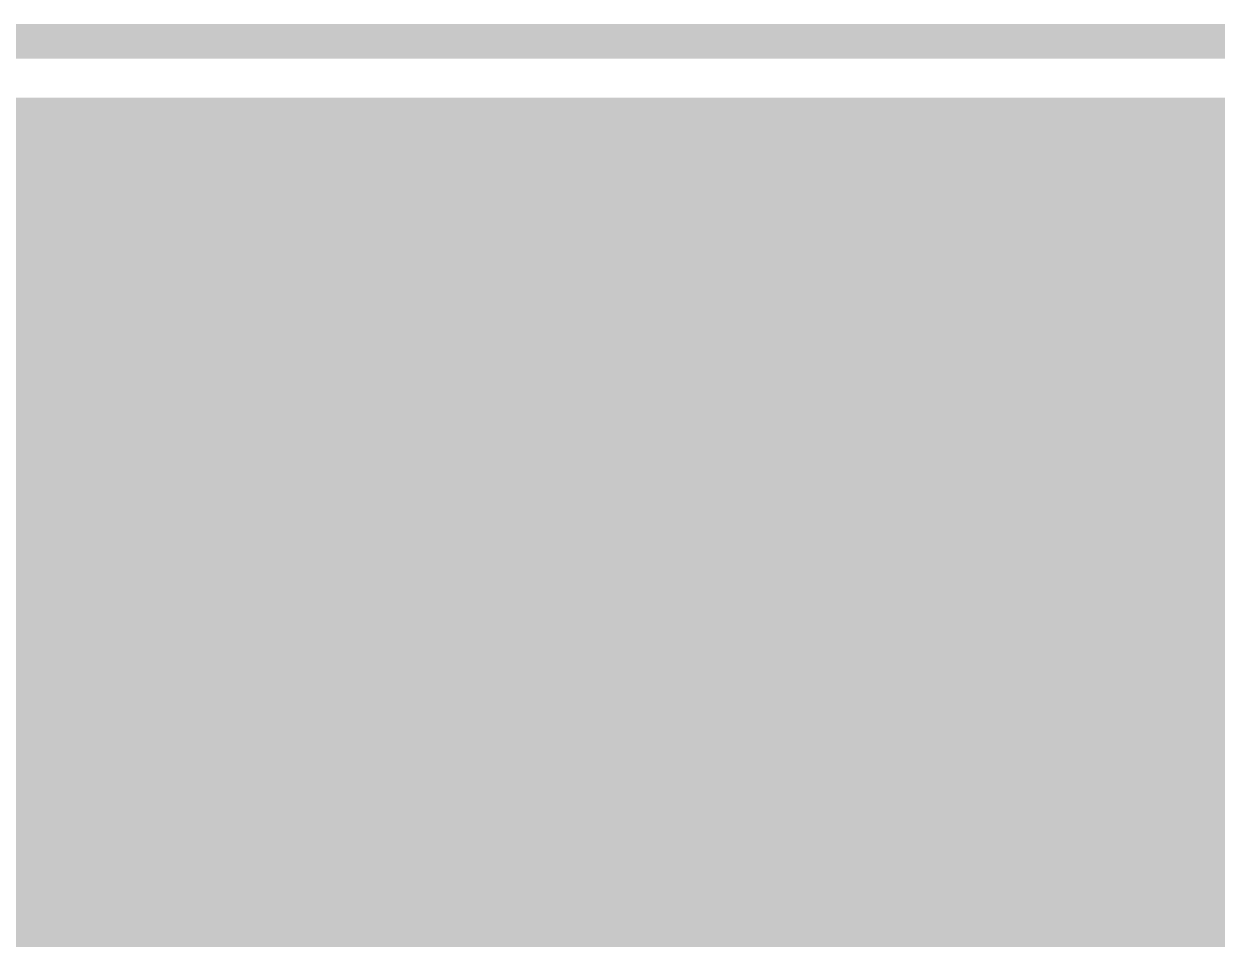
# Model space of a CAD drawing. Extents: x -3 to 92, y -53 to 125.
# Drawn here: x 31.36 to 40.06, y 118.45 to 125.13 of the extents above; entities that cross this region are included whole.
import ezdxf

# ---------------------------------------------------------------- set-up
doc = ezdxf.new("R2010")
doc.units = 0
doc.header["$MEASUREMENT"] = 0
doc.layers.get('0').update_dxf_attribs({"linetype": 'CONTINUOUS'})
for name, color, linetype in [('23-325-0_AST', 7, 'CONTINUOUS'), ('23-325-0_BOT', 7, 'CONTINUOUS'), ('23-325-0_DRD', 2, 'CONTINUOUS'), ('23-325-0_IN1', 4, 'CONTINUOUS'), ('23-325-0_IN2', 3, 'CONTINUOUS'), ('23-325-0_SMT', 10, 'CONTINUOUS'), ('23-325-0_SPT', 14, 'CONTINUOUS'), ('23-325-0_SST', 9, 'CONTINUOUS'), ('23-325-0_TOP', 12, 'CONTINUOUS')]:
    doc.layers.add(name, color=color, linetype=linetype)

# ---------------------------------------------------------------- blocks, each defined once
blk = doc.blocks.new('RECTANGLE_25')
blk.add_solid([(0.82423, 0.65024), (0.82423, -0.65024), (-0.82423, 0.65024), (-0.82423, -0.65024)])
blk = doc.blocks.new('RECTANGLE_26')
blk.add_solid([(0.14986, 0.50038), (0.14986, -0.50038), (-0.14986, 0.50038), (-0.14986, -0.50038)])
blk = doc.blocks.new('RECTANGLE_42')
blk.add_solid([(0.9017, 0.508), (0.9017, -0.508), (-0.9017, 0.508), (-0.9017, -0.508)])

msp = doc.modelspace()

# ---------------------------------------------------------------- linework, layer by layer
at = {"layer": '23-325-0_AST'}
for points, const_width in [([(87.00008, -5.00126), (87.00008, 124.99848), (-2.99974, 124.99848), (-2.99974, -5.00126), (87.00008, -5.00126)], 0.254), ([(37.973, 123.952), (37.973, 118.618), (40.767, 118.618), (40.767, 123.952), (37.973, 123.952)], 0.1524), ([(21.82876, 123.00458), (21.22932, 123.00458), (21.22932, 123.80468), (36.42868, 123.80468), (36.42868, 123.00458)], 0.1524), ([(33.93948, 123.6853), (33.20034, 123.6853), (33.56864, 123.12396)], 0.1524), ([(33.30194, 123.6853), (33.30194, 123.53036)], 0.1524), ([(33.4391, 123.6853), (33.4391, 123.32208)], 0.1524), ([(33.93948, 123.6853), (33.56864, 123.12396)], 0.1524), ([(33.57626, 123.6853), (33.57626, 123.13158)], 0.1524), ([(33.71342, 123.6853), (33.71342, 123.33986)], 0.1524), ([(33.85058, 123.6853), (33.85058, 123.54814)], 0.1524), ([(33.90646, 123.63704), (33.23082, 123.63704)], 0.1524), ([(33.81756, 123.49988), (33.32226, 123.49988)], 0.1524), ([(33.72612, 123.36272), (33.41116, 123.36272)], 0.1524), ([(33.63468, 123.22556), (33.5026, 123.22556)], 0.1524), ([(21.82876, 123.00458), (35.82924, 123.00458), (36.42868, 123.00458), (35.82924, 123.00458), (35.82924, 121.6533), (35.37204, 121.6533), (35.02914, 121.6533), (34.40938, 121.6533), (34.02838, 121.6533), (35.82924, 121.6533), (35.82924, 121.35358), (35.82924, 120.45442), (35.82924, 120.0531), (35.82924, 119.253), (36.37788, 119.253), (36.37788, 120.0531), (35.82924, 120.0531)], 0.1524), ([(22.62886, 123.00458), (22.62886, 122.85472), (22.22754, 122.85472), (22.23516, 122.70486), (22.28342, 121.6533), (23.24862, 121.6533), (34.02838, 121.6533)], 0.1524), ([(31.45282, 123.00458), (31.45282, 121.6533)], 0.1524), ([(31.70428, 121.6533), (31.70428, 123.00458)], 0.1524), ([(31.9532, 123.00458), (31.9532, 121.6533)], 0.1524), ([(32.20466, 121.6533), (32.20466, 123.00458)], 0.1524), ([(32.45358, 123.00458), (32.45358, 121.6533)], 0.1524), ([(32.70504, 121.6533), (32.70504, 123.00458)], 0.1524), ([(32.95396, 123.00458), (32.95396, 121.6533)], 0.1524), ([(33.20288, 121.6533), (33.20288, 123.00458)], 0.1524), ([(33.45434, 123.00458), (33.45434, 121.6533)], 0.1524), ([(33.70326, 121.6533), (33.70326, 123.00458)], 0.1524), ([(35.37204, 121.6533), (35.42284, 122.70486), (35.42792, 122.85472), (35.02914, 122.85472), (35.02914, 123.00458), (34.15284, 123.00458)], 0.1524), ([(39.86784, 122.76836), (39.69766, 122.64898), (39.52748, 122.59056), (39.18966, 122.59056), (39.01948, 122.64898), (38.85184, 122.76836), (38.85184, 122.8852), (39.01948, 123.00458), (39.18966, 123.063), (39.52748, 123.063), (39.69766, 123.00458), (39.86784, 122.8852), (39.86784, 122.76836)], 0.1524), ([(33.97758, 121.86158), (33.97758, 122.75312), (35.2298, 122.75312), (35.2298, 122.70486), (35.42284, 122.70486)], 0.1524), ([(39.86784, 121.93016), (39.69766, 121.81078), (39.52748, 121.75236), (39.18966, 121.75236), (39.01948, 121.81078), (38.85184, 121.93016), (38.85184, 122.047), (39.01948, 122.16638), (39.18966, 122.2248), (39.52748, 122.2248), (39.69766, 122.16638), (39.86784, 122.047), (39.86784, 121.93016)], 0.1524), ([(33.97758, 121.7549), (34.32302, 121.7549), (34.27984, 121.80316), (34.02838, 121.80316), (33.97758, 121.86158), (33.97758, 121.6533)], 0.1524), ([(34.32302, 121.7549), (34.40938, 121.6533)], 0.1524), ([(35.82924, 121.35358), (36.37788, 121.35358), (36.37788, 121.10466), (35.88004, 121.10466), (35.88004, 120.70334), (36.37788, 120.70334), (36.37788, 120.45442), (35.82924, 120.45442)], 0.1524), ([(39.86784, 121.3866), (39.86784, 121.15038)], 0.1524), ([(39.86784, 121.26976), (38.85184, 121.26976), (39.01948, 121.15038)], 0.1524), ([(34.29762, 120.35282), (34.47796, 120.35282), (34.47796, 120.45442), (34.47796, 121.05386), (34.47796, 121.15292), (34.29762, 121.15292), (34.29762, 121.05386), (34.29762, 120.45442), (34.29762, 120.35282)], 0.1524), ([(34.29762, 120.45442), (34.45764, 120.45442), (34.45764, 121.05386), (34.47796, 121.05386), (34.45764, 121.05386), (34.29762, 121.05386)], 0.1524), ([(39.35984, 120.1928), (39.35984, 120.5484), (39.18966, 120.66778), (39.01948, 120.66778), (38.85184, 120.5484), (38.85184, 120.1928), (39.86784, 120.1928)], 0.1524), ([(39.35984, 120.48998), (39.86784, 120.66778)], 0.1524), ([(34.45764, 120.45442), (34.47796, 120.45442)], 0.1524), ([(35.82924, 119.253), (34.19856, 119.253), (34.19856, 119.3546), (34.19856, 119.65432), (23.45944, 119.65432)], 0.1524), ([(31.45282, 119.65432), (31.45282, 119.55272), (31.45282, 119.3546), (31.2039, 119.3546), (31.2039, 119.55272)], 0.1524), ([(31.47822, 119.65432), (31.47822, 119.55272), (31.47822, 119.3038), (31.47822, 119.15394), (31.47822, 119.10314), (31.47822, 118.80342), (31.67888, 118.80342), (31.67888, 119.10314), (31.67888, 119.15394), (31.47822, 119.15394)], 0.1524), ([(31.67888, 119.65432), (31.67888, 119.55272), (31.67888, 119.3038), (31.67888, 119.15394)], 0.1524), ([(31.9532, 119.65432), (31.9532, 119.55272), (31.9532, 119.3546), (31.70428, 119.3546), (31.70428, 119.55272), (31.70428, 119.65432)], 0.1524), ([(32.17926, 119.10314), (32.17926, 118.80342), (31.9786, 118.80342), (31.9786, 119.10314), (32.17926, 119.10314), (32.17926, 119.15394), (32.17926, 119.3038), (32.17926, 119.55272), (32.20466, 119.55272), (32.20466, 119.65432)], 0.1524), ([(31.9786, 119.65432), (31.9786, 119.55272), (31.9786, 119.3038), (31.9786, 119.15394), (31.9786, 119.10314)], 0.1524), ([(32.17926, 119.55272), (32.17926, 119.65432)], 0.1524), ([(32.45358, 119.65432), (32.45358, 119.55272), (32.47898, 119.55272), (32.47898, 119.3038), (32.47898, 119.15394), (32.47898, 119.10314), (32.67964, 119.10314), (32.67964, 118.80342), (32.47898, 118.80342), (32.47898, 119.10314)], 0.1524), ([(32.47898, 119.55272), (32.47898, 119.65432)], 0.1524), ([(32.47898, 119.3038), (32.67964, 119.3038), (32.67964, 119.55272), (32.67964, 119.65432)], 0.1524), ([(32.70504, 119.65432), (32.70504, 119.55272), (32.70504, 119.3546), (32.95396, 119.3546), (32.95396, 119.55272), (32.95396, 119.65432)], 0.1524), ([(33.18002, 119.15394), (32.97936, 119.15394), (32.97936, 119.10314), (33.18002, 119.10314), (33.18002, 119.15394), (33.18002, 119.3038), (33.18002, 119.55272), (33.20288, 119.55272), (33.20288, 119.65432)], 0.1524), ([(33.18002, 119.3038), (32.97936, 119.3038), (32.97936, 119.55272), (32.97936, 119.65432)], 0.1524), ([(33.18002, 119.55272), (33.18002, 119.65432)], 0.1524), ([(33.45434, 119.65432), (33.45434, 119.55272)], 0.1524), ([(33.47974, 119.65432), (33.47974, 119.55272), (33.47974, 119.3038), (33.67786, 119.3038), (33.67786, 119.55272), (33.67786, 119.65432)], 0.1524), ([(33.67786, 119.55272), (33.70326, 119.55272), (33.70326, 119.3546), (34.02838, 119.3546), (34.02838, 119.65432)], 0.1524), ([(33.70326, 119.55272), (33.70326, 119.65432)], 0.1524), ([(31.47822, 119.55272), (31.45282, 119.55272)], 0.1524), ([(31.70428, 119.55272), (31.67888, 119.55272)], 0.1524), ([(31.9786, 119.55272), (31.9532, 119.55272)], 0.1524), ([(32.45358, 119.55272), (32.45358, 119.3546), (32.20466, 119.3546), (32.20466, 119.55272)], 0.1524), ([(32.70504, 119.55272), (32.67964, 119.55272)], 0.1524), ([(32.97936, 119.55272), (32.95396, 119.55272)], 0.1524), ([(33.47974, 119.55272), (33.45434, 119.55272), (33.45434, 119.3546), (33.20288, 119.3546), (33.20288, 119.55272)], 0.1524), ([(31.47822, 119.3927), (31.47822, 119.37492)], 0.1524), ([(31.67888, 119.37492), (31.67888, 119.3927)], 0.1524), ([(31.9786, 119.3927), (31.9786, 119.37492)], 0.1524), ([(32.17926, 119.3927), (32.17926, 119.37492)], 0.1524), ([(32.47898, 119.3927), (32.47898, 119.37492)], 0.1524), ([(32.97936, 119.3927), (32.97936, 119.37492)], 0.1524), ([(33.18002, 119.37492), (33.18002, 119.3927)], 0.1524), ([(33.47974, 119.3927), (33.47974, 119.37492)], 0.1524), ([(34.02838, 119.3546), (34.19856, 119.3546)], 0.1524), ([(31.67888, 119.3038), (31.47822, 119.3038)], 0.1524), ([(32.17926, 119.3038), (31.9786, 119.3038)], 0.1524), ([(32.67964, 119.10314), (32.67964, 119.15394), (32.67964, 119.3038)], 0.1524), ([(32.97936, 119.15394), (32.97936, 119.3038)], 0.1524), ([(33.47974, 119.10314), (33.47974, 118.80342), (33.67786, 118.80342), (33.67786, 119.10314), (33.47974, 119.10314), (33.47974, 119.15394), (33.47974, 119.3038)], 0.1524), ([(33.67786, 119.3038), (33.67786, 119.15394), (33.67786, 119.10314)], 0.1524), ([(31.9786, 119.15394), (32.17926, 119.15394)], 0.1524), ([(32.47898, 119.15394), (32.67964, 119.15394)], 0.1524), ([(33.67786, 119.15394), (33.47974, 119.15394)], 0.1524), ([(31.47822, 119.10314), (31.67888, 119.10314)], 0.1524), ([(33.18002, 119.10314), (33.18002, 118.80342), (32.97936, 118.80342), (32.97936, 119.10314)], 0.1524), ([(39.116, 118.491), (39.116, 118.01602), (38.43782, 118.25478), (38.43782, 118.37162), (39.45382, 118.37162)], 0.1524)]:
    msp.add_lwpolyline(points, dxfattribs=dict(at, const_width=const_width))
at = {"layer": '23-325-0_BOT', "const_width": 0.254}
for points in [[(81.7372, 124.46), (2.26314, 124.46)], [(31.4452, 124.46), (31.4452, 106.29138)], [(31.6738, 124.46), (31.6738, 106.26852)], [(31.9024, 124.46), (31.9024, 106.14406)], [(32.131, 124.46), (32.131, 63.6524)], [(32.3596, 124.46), (32.3596, 107.03306)], [(32.5882, 124.46), (32.5882, 107.15752)], [(32.8168, 124.46), (32.8168, 107.18038)], [(33.0454, 124.46), (33.0454, 107.11688)], [(33.274, 124.46), (33.274, 106.92384)], [(33.5026, 124.46), (33.5026, 104.5718)], [(33.7312, 124.46), (33.7312, 62.31636)], [(33.9598, 124.46), (33.9598, 62.54496)], [(34.1884, 124.46), (34.1884, 62.77356)], [(34.417, 124.46), (34.417, 63.00216)], [(34.6456, 124.46), (34.6456, 63.23076)], [(34.8742, 124.46), (34.8742, 63.41364)], [(35.1028, 124.46), (35.1028, 63.4492)], [(35.3314, 124.46), (35.3314, 63.4492)], [(35.56, 124.46), (35.56, 63.4492)], [(35.7886, 124.46), (35.7886, 63.4492)], [(36.0172, 124.46), (36.0172, 63.4492)], [(36.2458, 124.46), (36.2458, 111.48822)], [(36.4744, 124.46), (36.4744, 111.7727)], [(36.703, 124.46), (36.703, 111.86922)], [(36.9316, 124.46), (36.9316, 111.8743)], [(37.1602, 124.46), (37.1602, 111.78794)], [(37.3888, 124.46), (37.3888, 111.54156)], [(37.6174, 124.46), (37.6174, 66.88074)], [(37.846, 124.46), (37.846, 66.92392)], [(38.0746, 124.46), (38.0746, 66.88074)], [(38.3032, 124.46), (38.3032, 66.7258)], [(38.5318, 124.46), (38.5318, 73.8378)], [(38.7604, 124.46), (38.7604, 73.99274)], [(38.989, 124.46), (38.989, 74.05116)], [(39.2176, 124.46), (39.2176, 113.23828)], [(39.4462, 124.46), (39.4462, 113.45418)], [(39.6748, 124.46), (39.6748, 113.52784)], [(39.9034, 124.46), (39.9034, 113.5126)], [(40.132, 124.46), (40.132, 113.40338)], [(81.5467, 124.3584), (2.4511, 124.3584)], [(81.1784, 124.1298), (2.8194, 124.1298)], [(80.86852, 123.9012), (3.12928, 123.9012)], [(80.60436, 123.6726), (3.39344, 123.6726)], [(52.09286, 123.444), (3.62712, 123.444)], [(51.85156, 123.2154), (3.83032, 123.2154)], [(51.7144, 122.9868), (4.01066, 122.9868)], [(51.64328, 122.7582), (4.17068, 122.7582)], [(43.01998, 122.5296), (27.20848, 122.5296)], [(42.67708, 122.301), (27.55138, 122.301)], [(42.56786, 122.0724), (27.6606, 122.0724)], [(42.55516, 121.8438), (30.26156, 121.8438)], [(42.62882, 121.6152), (30.50794, 121.6152)], [(42.84472, 121.3866), (30.5943, 121.3866)], [(61.7855, 121.158), (30.58922, 121.158)], [(61.7855, 120.9294), (30.4927, 120.9294)], [(79.04734, 120.7008), (30.20822, 120.7008)], [(79.0194, 120.4722), (28.56738, 120.4722)], [(79.00416, 120.2436), (28.50388, 120.2436)], [(78.99654, 120.015), (28.31084, 120.015)], [(79.00162, 119.7864), (25.3492, 119.7864)], [(79.01686, 119.5578), (25.3492, 119.5578)], [(79.04226, 119.3292), (25.3492, 119.3292)], [(79.08036, 119.1006), (25.3492, 119.1006)], [(79.12608, 118.872), (25.3492, 118.872)], [(63.25362, 118.6434), (25.3492, 118.6434)], [(63.06312, 118.4148), (25.3492, 118.4148)]]:
    msp.add_lwpolyline(points, dxfattribs=at)
at = {"layer": '23-325-0_DRD', "const_width": 0.254}
msp.add_lwpolyline([(87.00008, -5.00126), (87.00008, 124.99848), (-2.99974, 124.99848), (-2.99974, -5.00126), (87.00008, -5.00126)], dxfattribs=at)
at = {"layer": '23-325-0_IN1', "const_width": 0.254}
for points in [[(86.36, 124.46), (-2.413, 124.46)], [(31.4198, 124.46), (31.4198, 113.20018)], [(31.6484, 124.46), (31.6484, 112.98428)], [(31.877, 124.46), (31.877, 106.16438)], [(32.1056, 124.46), (32.1056, 105.82148)], [(32.3342, 124.46), (32.3342, 113.2332)], [(32.5628, 124.46), (32.5628, 113.3729)], [(32.7914, 124.46), (32.7914, 113.40592)], [(33.02, 124.46), (33.02, 113.35258)], [(33.2486, 124.46), (33.2486, 113.17986)], [(33.4772, 124.46), (33.4772, 109.62894)], [(33.7058, 124.46), (33.7058, 109.38256)], [(33.9344, 124.46), (33.9344, 47.9552)], [(34.163, 124.46), (34.163, 47.9552)], [(34.3916, 124.46), (34.3916, 112.98428)], [(34.6202, 124.46), (34.6202, 113.20018)], [(34.8488, 124.46), (34.8488, 113.27384)], [(35.0774, 124.46), (35.0774, 113.2586)], [(35.306, 124.46), (35.306, 113.14938)], [(35.5346, 124.46), (35.5346, 112.80648)], [(35.7632, 124.46), (35.7632, 62.90818)], [(35.9918, 124.46), (35.9918, 113.3348)], [(36.2204, 124.46), (36.2204, 113.48974)], [(36.449, 124.46), (36.449, 113.53292)], [(36.6776, 124.46), (36.6776, 113.48974)], [(36.9062, 124.46), (36.9062, 113.3348)], [(37.1348, 124.46), (37.1348, 111.80318)], [(37.3634, 124.46), (37.3634, 111.58728)], [(37.592, 124.46), (37.592, 66.87058)], [(37.8206, 124.46), (37.8206, 66.92392)], [(38.0492, 124.46), (38.0492, 66.8909)], [(38.2778, 124.46), (38.2778, 113.0808)], [(38.5064, 124.46), (38.5064, 113.23574)], [(38.735, 124.46), (38.735, 113.27892)], [(38.9636, 124.46), (38.9636, 113.23574)], [(39.1922, 124.46), (39.1922, 113.19256)], [(39.4208, 124.46), (39.4208, 113.43894)], [(39.6494, 124.46), (39.6494, 113.5253)], [(39.878, 124.46), (39.878, 113.52022)], [(40.1066, 124.46), (40.1066, 113.4237)], [(86.36, 124.3584), (-2.413, 124.3584)], [(86.36, 124.1298), (-2.413, 124.1298)], [(86.36, 123.9012), (-2.413, 123.9012)], [(86.36, 123.6726), (-2.413, 123.6726)], [(52.09286, 123.444), (-2.413, 123.444)], [(51.85156, 123.2154), (-2.413, 123.2154)], [(51.7144, 122.9868), (-2.413, 122.9868)], [(51.64328, 122.7582), (-2.413, 122.7582)], [(51.6255, 122.5296), (27.20848, 122.5296)], [(51.65598, 122.301), (27.55138, 122.301)], [(51.7398, 122.0724), (27.6606, 122.0724)], [(51.8922, 121.8438), (27.67584, 121.8438)], [(52.17414, 121.6152), (27.60218, 121.6152)], [(61.7855, 121.3866), (27.38628, 121.3866)], [(61.7855, 121.158), (1.54432, 121.158)], [(61.7855, 120.9294), (29.43606, 120.9294)], [(82.19948, 120.7008), (29.56052, 120.7008)], [(82.12836, 120.4722), (29.58338, 120.4722)], [(82.08518, 120.2436), (29.51988, 120.2436)], [(82.06994, 120.015), (29.32684, 120.015)], [(82.0801, 119.7864), (25.29586, 119.7864)], [(82.12074, 119.5578), (1.8796, 119.5578)], [(82.18932, 119.3292), (1.81102, 119.3292)], [(82.29092, 119.1006), (1.70688, 119.1006)], [(82.43316, 118.872), (1.56718, 118.872)], [(63.25362, 118.6434), (17.48028, 118.6434)], [(63.06312, 118.4148), (17.69618, 118.4148)]]:
    msp.add_lwpolyline(points, dxfattribs=at)
at = {"layer": '23-325-0_IN2', "const_width": 0.254}
msp.add_lwpolyline([(27.051, 121.92), (41.783, 121.92), (45.5676, 118.1354), (63.627, 118.1354)], dxfattribs=at)
at = {"layer": '23-325-0_SST'}
for points, const_width in [([(37.973, 123.952), (40.767, 123.952), (40.767, 118.618), (37.973, 118.618), (37.973, 123.952)], 0.1524), ([(21.82876, 123.00458), (21.22932, 123.00458), (21.22932, 123.80468), (36.42868, 123.80468), (36.42868, 123.00458)], 0.1524), ([(33.93948, 123.6853), (33.20034, 123.6853), (33.56864, 123.12396)], 0.1524), ([(33.30194, 123.6853), (33.30194, 123.53036)], 0.1524), ([(33.4391, 123.6853), (33.4391, 123.32208)], 0.1524), ([(33.93948, 123.6853), (33.56864, 123.12396)], 0.1524), ([(33.57626, 123.6853), (33.57626, 123.13158)], 0.1524), ([(33.71342, 123.6853), (33.71342, 123.33986)], 0.1524), ([(33.85058, 123.6853), (33.85058, 123.54814)], 0.1524), ([(33.90646, 123.63704), (33.23082, 123.63704)], 0.1524), ([(33.81756, 123.49988), (33.32226, 123.49988)], 0.1524), ([(33.72612, 123.36272), (33.41116, 123.36272)], 0.1524), ([(33.63468, 123.22556), (33.5026, 123.22556)], 0.1524), ([(21.82876, 123.00458), (35.82924, 123.00458), (36.42868, 123.00458), (35.82924, 123.00458), (35.82924, 121.6533), (35.37204, 121.6533), (35.02914, 121.6533), (34.40938, 121.6533), (34.02838, 121.6533), (35.82924, 121.6533), (35.82924, 121.35358), (35.82924, 120.45442), (35.82924, 120.0531), (35.82924, 119.253), (36.37788, 119.253), (36.37788, 120.0531), (35.82924, 120.0531)], 0.1524), ([(22.62886, 123.00458), (22.62886, 122.85472), (22.22754, 122.85472), (22.23516, 122.70486), (22.28342, 121.6533), (23.24862, 121.6533), (34.02838, 121.6533)], 0.1524), ([(31.45282, 123.00458), (31.45282, 121.6533)], 0.1524), ([(31.70428, 121.6533), (31.70428, 123.00458)], 0.1524), ([(31.9532, 123.00458), (31.9532, 121.6533)], 0.1524), ([(32.20466, 121.6533), (32.20466, 123.00458)], 0.1524), ([(32.45358, 123.00458), (32.45358, 121.6533)], 0.1524), ([(32.70504, 121.6533), (32.70504, 123.00458)], 0.1524), ([(32.95396, 123.00458), (32.95396, 121.6533)], 0.1524), ([(33.20288, 121.6533), (33.20288, 123.00458)], 0.1524), ([(33.45434, 123.00458), (33.45434, 121.6533)], 0.1524), ([(33.70326, 121.6533), (33.70326, 123.00458)], 0.1524), ([(35.37204, 121.6533), (35.42284, 122.70486), (35.42792, 122.85472), (35.02914, 122.85472), (35.02914, 123.00458), (34.15284, 123.00458)], 0.1524), ([(33.97758, 121.86158), (33.97758, 122.75312), (35.2298, 122.75312), (35.2298, 122.70486), (35.42284, 122.70486)], 0.1524), ([(33.97758, 121.7549), (34.32302, 121.7549), (34.27984, 121.80316), (34.02838, 121.80316), (33.97758, 121.86158), (33.97758, 121.6533)], 0.1524), ([(34.32302, 121.7549), (34.40938, 121.6533)], 0.1524), ([(35.82924, 121.35358), (36.37788, 121.35358), (36.37788, 121.10466), (35.88004, 121.10466), (35.88004, 120.70334), (36.37788, 120.70334), (36.37788, 120.45442), (35.82924, 120.45442)], 0.1524), ([(34.29762, 120.35282), (34.47796, 120.35282), (34.47796, 120.45442), (34.47796, 121.05386), (34.47796, 121.15292), (34.29762, 121.15292), (34.29762, 121.05386), (34.29762, 120.45442), (34.29762, 120.35282)], 0.1524), ([(34.29762, 120.45442), (34.45764, 120.45442), (34.45764, 121.05386), (34.47796, 121.05386), (34.45764, 121.05386), (34.29762, 121.05386)], 0.1524), ([(34.45764, 120.45442), (34.47796, 120.45442)], 0.1524), ([(35.82924, 119.253), (34.19856, 119.253), (34.19856, 119.3546), (34.19856, 119.65432), (23.45944, 119.65432)], 0.1524), ([(31.45282, 119.65432), (31.45282, 119.55272), (31.45282, 119.3546), (31.2039, 119.3546), (31.2039, 119.55272)], 0.1524), ([(31.47822, 119.65432), (31.47822, 119.55272), (31.47822, 119.3038), (31.47822, 119.15394), (31.47822, 119.10314), (31.47822, 118.80342), (31.67888, 118.80342), (31.67888, 119.10314), (31.67888, 119.15394), (31.47822, 119.15394)], 0.1524), ([(31.67888, 119.65432), (31.67888, 119.55272), (31.67888, 119.3038), (31.67888, 119.15394)], 0.1524), ([(31.9532, 119.65432), (31.9532, 119.55272), (31.9532, 119.3546), (31.70428, 119.3546), (31.70428, 119.55272), (31.70428, 119.65432)], 0.1524), ([(32.17926, 119.10314), (32.17926, 118.80342), (31.9786, 118.80342), (31.9786, 119.10314), (32.17926, 119.10314), (32.17926, 119.15394), (32.17926, 119.3038), (32.17926, 119.55272), (32.20466, 119.55272), (32.20466, 119.65432)], 0.1524), ([(31.9786, 119.65432), (31.9786, 119.55272), (31.9786, 119.3038), (31.9786, 119.15394), (31.9786, 119.10314)], 0.1524), ([(32.17926, 119.55272), (32.17926, 119.65432)], 0.1524), ([(32.45358, 119.65432), (32.45358, 119.55272), (32.47898, 119.55272), (32.47898, 119.3038), (32.47898, 119.15394), (32.47898, 119.10314), (32.67964, 119.10314), (32.67964, 118.80342), (32.47898, 118.80342), (32.47898, 119.10314)], 0.1524), ([(32.47898, 119.55272), (32.47898, 119.65432)], 0.1524), ([(32.47898, 119.3038), (32.67964, 119.3038), (32.67964, 119.55272), (32.67964, 119.65432)], 0.1524), ([(32.70504, 119.65432), (32.70504, 119.55272), (32.70504, 119.3546), (32.95396, 119.3546), (32.95396, 119.55272), (32.95396, 119.65432)], 0.1524), ([(33.18002, 119.15394), (32.97936, 119.15394), (32.97936, 119.10314), (33.18002, 119.10314), (33.18002, 119.15394), (33.18002, 119.3038), (33.18002, 119.55272), (33.20288, 119.55272), (33.20288, 119.65432)], 0.1524), ([(33.18002, 119.3038), (32.97936, 119.3038), (32.97936, 119.55272), (32.97936, 119.65432)], 0.1524), ([(33.18002, 119.55272), (33.18002, 119.65432)], 0.1524), ([(33.45434, 119.65432), (33.45434, 119.55272)], 0.1524), ([(33.47974, 119.65432), (33.47974, 119.55272), (33.47974, 119.3038), (33.67786, 119.3038), (33.67786, 119.55272), (33.67786, 119.65432)], 0.1524), ([(33.67786, 119.55272), (33.70326, 119.55272), (33.70326, 119.3546), (34.02838, 119.3546), (34.02838, 119.65432)], 0.1524), ([(33.70326, 119.55272), (33.70326, 119.65432)], 0.1524), ([(31.47822, 119.55272), (31.45282, 119.55272)], 0.1524), ([(31.70428, 119.55272), (31.67888, 119.55272)], 0.1524), ([(31.9786, 119.55272), (31.9532, 119.55272)], 0.1524), ([(32.45358, 119.55272), (32.45358, 119.3546), (32.20466, 119.3546), (32.20466, 119.55272)], 0.1524), ([(32.70504, 119.55272), (32.67964, 119.55272)], 0.1524), ([(32.97936, 119.55272), (32.95396, 119.55272)], 0.1524), ([(33.47974, 119.55272), (33.45434, 119.55272), (33.45434, 119.3546), (33.20288, 119.3546), (33.20288, 119.55272)], 0.1524), ([(31.47822, 119.3927), (31.47822, 119.37492)], 0.1524), ([(31.67888, 119.37492), (31.67888, 119.3927)], 0.1524), ([(31.9786, 119.3927), (31.9786, 119.37492)], 0.1524), ([(32.17926, 119.3927), (32.17926, 119.37492)], 0.1524), ([(32.47898, 119.3927), (32.47898, 119.37492)], 0.1524), ([(32.97936, 119.3927), (32.97936, 119.37492)], 0.1524), ([(33.18002, 119.37492), (33.18002, 119.3927)], 0.1524), ([(33.47974, 119.3927), (33.47974, 119.37492)], 0.1524), ([(34.02838, 119.3546), (34.19856, 119.3546)], 0.1524), ([(31.67888, 119.3038), (31.47822, 119.3038)], 0.1524), ([(32.17926, 119.3038), (31.9786, 119.3038)], 0.1524), ([(32.67964, 119.10314), (32.67964, 119.15394), (32.67964, 119.3038)], 0.1524), ([(32.97936, 119.15394), (32.97936, 119.3038)], 0.1524), ([(33.47974, 119.10314), (33.47974, 118.80342), (33.67786, 118.80342), (33.67786, 119.10314), (33.47974, 119.10314), (33.47974, 119.15394), (33.47974, 119.3038)], 0.1524), ([(33.67786, 119.3038), (33.67786, 119.15394), (33.67786, 119.10314)], 0.1524), ([(31.9786, 119.15394), (32.17926, 119.15394)], 0.1524), ([(32.47898, 119.15394), (32.67964, 119.15394)], 0.1524), ([(33.67786, 119.15394), (33.47974, 119.15394)], 0.1524), ([(31.47822, 119.10314), (31.67888, 119.10314)], 0.1524), ([(33.18002, 119.10314), (33.18002, 118.80342), (32.97936, 118.80342), (32.97936, 119.10314)], 0.1524), ([(34.25952, 118.89486), (34.06394, 118.89486)], 0.254), ([(34.08426, 118.90756), (34.08426, 118.58244)], 0.254), ([(34.31286, 118.84152), (34.31286, 118.64594)], 0.254), ([(34.32556, 118.66626), (34.00044, 118.66626)], 0.254), ([(38.989, 118.491), (38.989, 118.01602), (38.31082, 118.25478), (38.31082, 118.37162), (39.32682, 118.37162)], 0.1524), ([(33.48482, 118.0084), (32.46882, 118.364), (32.46882, 117.88902)], 0.1524)]:
    msp.add_lwpolyline(points, dxfattribs=dict(at, const_width=const_width))
at = {"layer": '23-325-0_SST', "const_width": 0.254}
for points in [[(34.163, 118.92534, 0.4142136), (33.98266, 118.745)], [(34.34334, 118.745, 0.4142136), (34.163, 118.92534)], [(33.98266, 118.745, 0.4142136), (34.163, 118.56466)], [(34.163, 118.56466, 0.4142136), (34.34334, 118.745)]]:
    msp.add_lwpolyline(points, format="xyb", dxfattribs=at)
at = {"layer": '23-325-0_TOP', "const_width": 0.254}
for points in [[(-0.0762, 46.99), (-0.762, 46.99), (-2.032, 48.26), (-2.032, 110.109), (12.065, 124.206), (63.881, 124.206), (64.86398, 123.22302), (64.86398, 121.92)], [(33.07842, 119.00408), (33.07842, 121.97842), (34.163, 123.063), (39.2684, 123.063), (39.37, 122.9614)], [(33.5788, 119.00408), (34.54908, 117.983), (39.37, 117.983), (39.37, 119.6086)], [(43.18, 116.205), (42.545, 116.205), (40.767, 117.983), (39.37, 117.983), (39.37, 119.6086)], [(34.925, 114.69878), (34.43478, 114.69878), (34.14268, 114.69878), (31.57982, 117.26418), (31.57982, 119.00408)], [(36.83, 114.69878), (35.57778, 115.951), (33.655, 115.951), (32.07766, 117.5258), (32.07766, 119.00408)], [(32.57804, 119.00408), (32.57804, 117.78996), (33.909, 116.459), (36.83, 116.459), (38.58768, 114.69878), (38.735, 114.69878)], [(40.64, 114.69878), (38.37178, 116.967), (34.163, 116.967), (33.07842, 118.05158), (33.07842, 119.00408)]]:
    msp.add_lwpolyline(points, dxfattribs=at)

# ---------------------------------------------------------------- block references
at = {"layer": '23-325-0_AST'}
for name, p in [('RECTANGLE_25', (35.85464, 120.904)), ('RECTANGLE_26', (31.57982, 119.00408)), ('RECTANGLE_26', (32.07766, 119.00408)), ('RECTANGLE_26', (32.57804, 119.00408)), ('RECTANGLE_26', (33.07842, 119.00408)), ('RECTANGLE_26', (33.5788, 119.00408))]:
    msp.add_blockref(name, p, dxfattribs=at)
at = {"layer": '23-325-0_SMT'}
for name, p in [('RECTANGLE_42', (39.37, 122.9614)), ('RECTANGLE_25', (35.85464, 120.904)), ('RECTANGLE_42', (39.37, 119.6086)), ('RECTANGLE_26', (31.57982, 119.00408)), ('RECTANGLE_26', (32.07766, 119.00408)), ('RECTANGLE_26', (32.57804, 119.00408)), ('RECTANGLE_26', (33.07842, 119.00408)), ('RECTANGLE_26', (33.5788, 119.00408))]:
    msp.add_blockref(name, p, dxfattribs=at)
at = {"layer": '23-325-0_SPT'}
for name, p in [('RECTANGLE_42', (39.37, 122.9614)), ('RECTANGLE_25', (35.85464, 120.904)), ('RECTANGLE_42', (39.37, 119.6086)), ('RECTANGLE_26', (31.57982, 119.00408)), ('RECTANGLE_26', (32.07766, 119.00408)), ('RECTANGLE_26', (32.57804, 119.00408)), ('RECTANGLE_26', (33.07842, 119.00408)), ('RECTANGLE_26', (33.5788, 119.00408))]:
    msp.add_blockref(name, p, dxfattribs=at)
at = {"layer": '23-325-0_TOP'}
for name, p in [('RECTANGLE_42', (39.37, 122.9614)), ('RECTANGLE_25', (35.85464, 120.904)), ('RECTANGLE_42', (39.37, 119.6086)), ('RECTANGLE_26', (31.57982, 119.00408)), ('RECTANGLE_26', (32.07766, 119.00408)), ('RECTANGLE_26', (32.57804, 119.00408)), ('RECTANGLE_26', (33.07842, 119.00408)), ('RECTANGLE_26', (33.5788, 119.00408))]:
    msp.add_blockref(name, p, dxfattribs=at)

doc.saveas('drawing.dxf')
